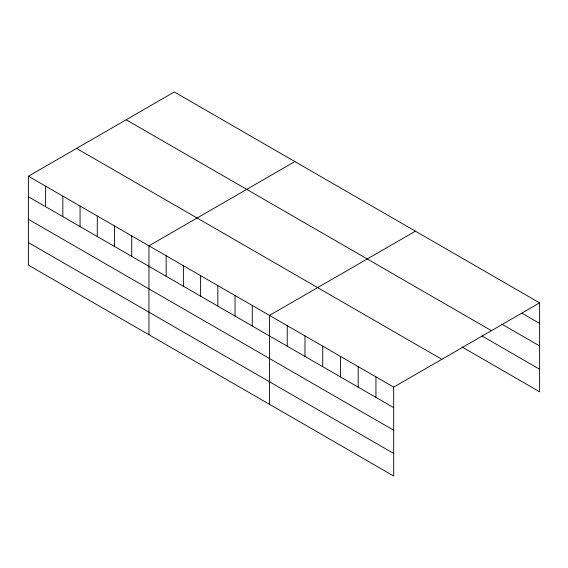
<?xml version="1.0" encoding="UTF-8"?>
<svg xmlns="http://www.w3.org/2000/svg" width="568" height="568" viewBox="0 0 568 568"><rect width="100%" height="100%" fill="white"/><g stroke="black" fill="none" stroke-linecap="round" stroke-linejoin="round"><path stroke-width="0.85" d="M28.4 176.222L393.681 387.113L393.681 476.019L28.4 265.128L28.4 176.222L174.319 91.981L539.6 302.872L539.6 391.778L461.976 346.963M294.863 161.575L148.944 245.816L148.944 334.722M415.407 231.169L269.488 315.41L269.488 404.317M393.681 387.113L539.6 302.872M521.857 313.153L539.6 323.398M501.899 324.193L539.6 345.962M126.167 119.777L491.448 330.675M481.941 335.922L539.6 369.214M76.552 148.418L441.833 359.317M28.4 196.748L393.681 407.639M28.4 219.312L393.681 430.21M28.4 242.564L393.681 453.456M375.938 376.875L375.938 397.401M358.195 366.63L358.195 387.156M340.459 356.384L340.459 376.911M322.716 346.139L322.716 366.665M304.973 335.901L304.973 356.427M287.231 325.656L287.231 346.182M252.263 305.47L252.263 325.996M235.046 295.53L235.046 316.056M217.828 285.583L217.828 306.109M200.603 275.643L200.603 296.169M183.386 265.703L183.386 286.229M166.161 255.756L166.161 276.282M131.726 235.876L131.726 256.402M114.502 225.936L114.502 246.455M97.284 215.989L97.284 236.515M80.06 206.049L80.06 226.575M62.842 196.109L62.842 216.635M45.617 186.162L45.617 206.688"/></g></svg>
